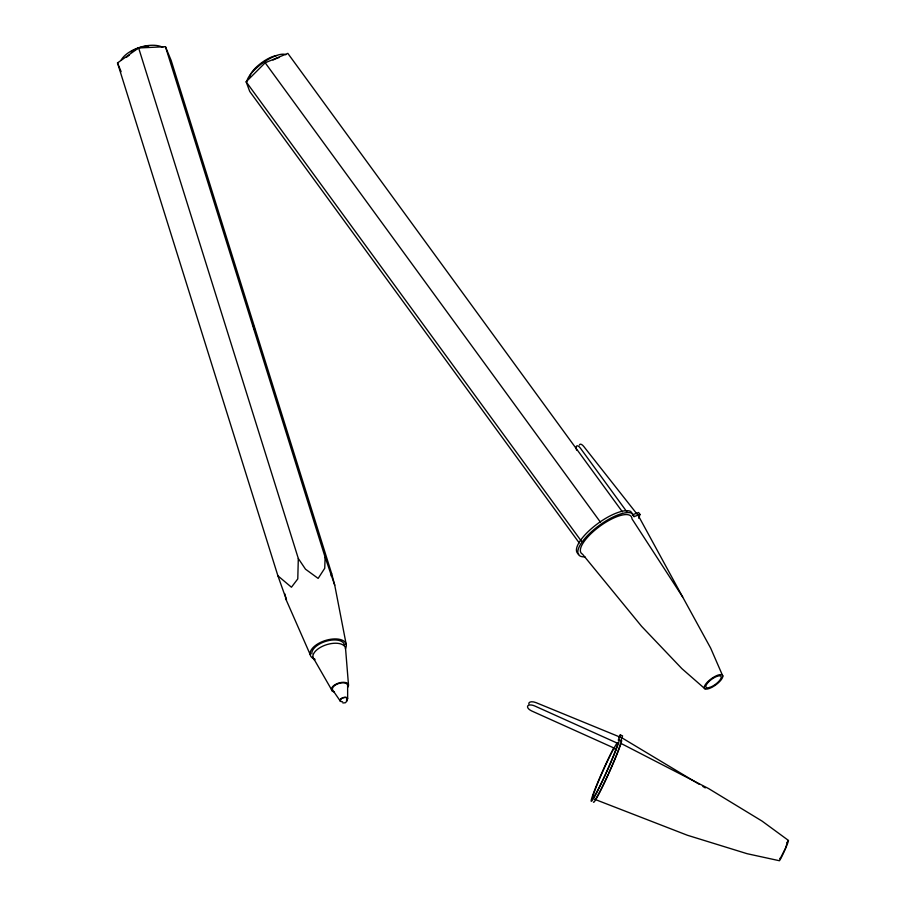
<?xml version="1.0" encoding="UTF-8"?>
<svg xmlns="http://www.w3.org/2000/svg" width="906" height="906" viewBox="0 0 906 906"><rect width="100%" height="100%" fill="white"/><g stroke="black" fill="none" stroke-linecap="round" stroke-linejoin="round"><path stroke-width="1.36" d="M138.629 47.961L298.312 558.504L297.78 578.911L291.438 587.224L277.916 575.831L117.508 62.933L138.629 47.961L165.458 46.704L171.143 60.408L331.562 573.317L334.733 585.185L346.273 644.755M165.458 46.704L325.129 557.247L324.733 568.277L318.142 578.413L305.492 569.183L298.312 558.504M331.234 576.012L331.562 573.317M780.27 857.971L780.043 858.99L785.491 848.265L787.359 842.444M638.809 518.345L639.987 514.415L638.594 512.513L632.716 514.699L630.769 511.471A34.054 11.597 -36.1 0 0 593.464 526.918A34.054 11.597 -36.1 0 0 578.798 554.178M593.475 802.059A34.054 2.027 -65.8 0 0 608.153 774.811A34.054 2.027 -65.8 0 0 621.641 740.361L620.565 741.165L622.581 735.899L620.304 734.879L618.288 740.145L619.364 739.33A34.054 2.027 -65.8 0 1 604.019 777.778A34.054 2.027 -65.8 0 1 591.516 799.047A34.054 2.027 -65.8 0 1 610.123 755.049L613.94 747.563M347.123 700.87L345.39 702.75L342.864 702.977M619.002 737.088L620.304 734.879M613.792 748.458L616.68 743.543A30.362 1.801 -65.8 0 1 605.808 773.396A30.362 1.801 -65.8 0 1 593.475 794.369A30.362 1.801 -65.8 0 1 613.792 748.458L616.159 749.783M579.251 542.966L249.739 91.449L246.138 81.8L265.186 62.774L287.836 53.386L622.354 511.777M632.716 514.699L634.109 516.613L639.987 514.415M617.926 743.43L534.687 705.955A6.048 2.888 22.4 0 0 527.711 705.989A6.048 2.888 22.4 0 0 531.731 710.983L614.97 748.458M699.262 784.29L622.128 737.96L536.046 702.648A6.048 2.877 19.9 0 0 528.844 704.007M702.875 786.453L705.287 787.903M788.492 840.462L762.014 821.062L708.673 788.616L620.384 743.113A31.008 1.846 -65.8 0 1 608.651 773.282M705.004 688.843L681.924 668.673L641.607 626.34L582.501 554.166A31.008 10.566 -36.1 0 1 600.678 525.661A31.008 10.566 -36.1 0 1 631.969 518.821L682.671 597.009L710.666 648.13L722.818 676.103A11.166 3.805 -36.1 0 1 709.024 688.571A11.166 3.805 -36.1 0 1 708.73 680.825A11.166 3.805 -36.1 0 1 722.818 676.103M626.997 512.003L580.508 448.311A6.048 2.333 62.6 0 0 576.862 445.899A6.048 2.333 62.6 0 0 576.612 450.146M265.186 62.774L600.531 522.298M246.138 81.8L581.403 541.222M340.396 701.233L333.148 690.712A7.928 4.009 -17.4 0 1 337.961 683.758A7.928 4.009 -17.4 0 1 347.632 685.264L347.644 698.515M277.916 575.831L286.466 599.897L284.665 593.543M634.109 516.613L632.15 513.374A34.054 11.597 -36.1 0 0 590.916 532.252A34.054 11.597 -36.1 0 0 584.97 556.85M312.887 657.19L332.366 691.097M682.671 597.009L638.447 515.876L583.849 446.579A6.048 2.412 60.4 0 0 579.41 445.061M285.481 598.288L310.112 654.37M117.508 62.933L121.121 71.653M334.733 585.185L325.129 557.247M348.504 685.038L345.548 648.492A16.954 8.573 -17.4 0 0 324.88 645.276A16.954 8.573 -17.4 0 0 314.575 660.146M315.05 659.308A18.766 9.49 -17.4 0 1 313.736 646.918A18.766 9.49 -17.4 0 1 336.624 638.957A18.766 9.49 -17.4 0 1 345.39 648.753M311.857 653.905A16.954 8.573 -17.4 0 1 327.021 640.972A16.954 8.573 -17.4 0 1 344.529 645.219M608.096 774.483A31.008 1.846 -65.8 0 1 594.732 799.307L687.382 835.253L747.11 853.701L779.251 860.7A11.166 0.668 -65.8 0 0 785.819 847.801A11.166 0.668 -65.8 0 0 787.008 842.591M130.86 51.88A19.185 9.706 -17.4 0 1 148.663 45.98M121.076 60.226A24.496 12.39 -17.4 0 1 140 47.293A24.496 12.39 -17.4 0 1 162.797 47.327M126.432 57.338A24.496 12.39 -17.4 0 1 129.264 55.198M342.615 701.765A3.964 2.005 -17.4 0 1 340.373 699.398A3.964 2.005 -17.4 0 1 345.922 697.314A3.964 2.005 -17.4 0 1 346.715 700.225M334.416 692.059A8.822 4.462 -17.4 0 1 332.876 686.374A8.822 4.462 -17.4 0 1 343.714 682.297A8.822 4.462 -17.4 0 1 348.085 686.918M340.724 701.074A3.59 1.812 -17.4 0 1 341.879 698.413A3.59 1.812 -17.4 0 1 346.409 697.688A3.59 1.812 -17.4 0 1 346.432 700.157M249.671 76.716A19.185 6.535 -36.1 0 1 260.135 63.862A19.185 6.535 -36.1 0 1 276.624 55.572M246.772 81.665A24.496 8.347 -36.1 0 1 263.748 62.265A24.496 8.347 -36.1 0 1 285.809 54.745M272.978 60.056A24.496 8.347 -36.1 0 1 279.127 57.497M253.114 324.926L255.22 331.279L253.114 324.926M709.783 687.428A9.275 3.16 -36.1 0 0 721.244 677.076A9.275 3.16 -36.1 0 0 709.545 680.995A9.275 3.16 -36.1 0 0 709.783 687.428"/></g></svg>
